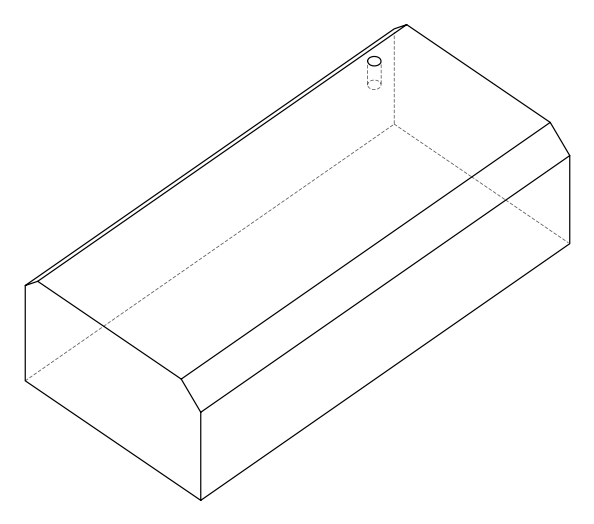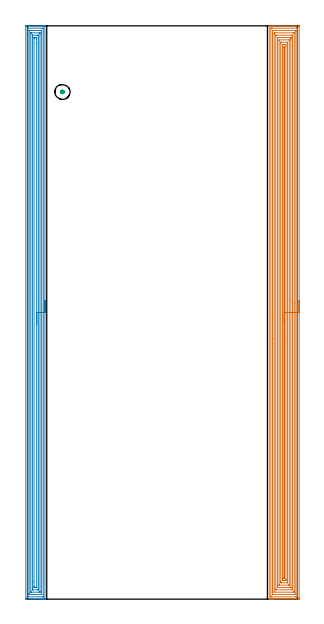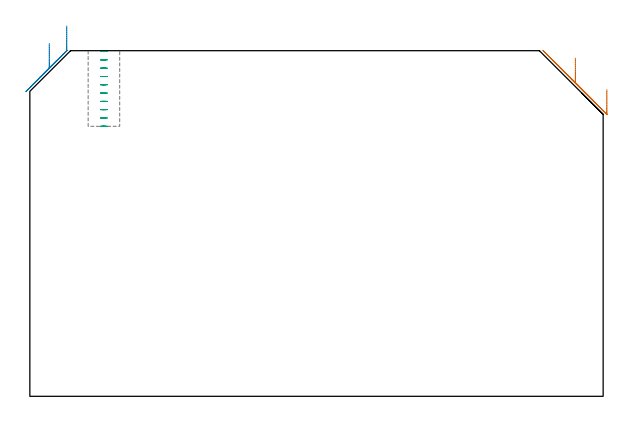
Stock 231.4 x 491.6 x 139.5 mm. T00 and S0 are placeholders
(PLAN: 3 operations, 1 tool changes, 64 min)
(1 AREA_MILL | FG_CHAMFER_SURFACE | UGT0205_001 | 39.55 min | 162350 mm3)
(2 AREA_MILL_1 | FG_CHAMFER_SURFACE_1 | UGT0205_001 | 23.91 min | 66100 mm3)
(3 MILL_BLIND_HOLE_FROM_SOLID_MATERIAL | STEP1POCKET | UGT0201_128 | Spiral | 0.54 min | 3913 mm3)
(TOOL UGT0205_001 | Chamfer Mill 20 x 3 x 45 deg. | D20 FL50 Z2)
(TOOL UGT0201_128 | Carbide End Mill 10.0 | D10 FL15 Z4)
(OP 1 AREA_MILL)
G17 G21 G94 G90
T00 M6
G54
G17 G0 G90 X232.9 Y255.8 S1061 M3
G43 Z149.5 H0
Z123.8
G94 G1 Y255.762 Z122.928 F250.
Y255.648 Z122.064
Y255.459 Z121.212
Y255.197 Z120.38
Y254.863 Z119.574
Y254.46 Z118.8
Y253.992 Z118.064
Y253.46 Z117.372
Y252.871 Z116.729
Y252.228 Z116.14
Y251.536 Z115.608
Y250.8 Z115.14
Y250.026 Z114.737
Y249.22 Z114.403
Y248.388 Z114.141
Y247.537 Z113.952
Y246.672 Z113.838
Y245.8 Z113.8
Y1.023
X232.899 Y0.616 Z113.801
X232.895 Y0.135 Z113.803
X232.892 Y0.009 Z113.806
X232.419 Y0. Z114.278
X210.94 Z135.755
X210.331 Z136.363
X209.783 Z136.914
X209.448 Z137.248
X208.899 Z137.797
X208.564 Z138.131
X207.894 Z138.805
X207.564 Z139.135
X207.215 Z139.476
X207.203 Y0.008 Z139.488
X207.2 Y0.169 Z139.5
Y491.431
X207.203 Y491.591 Z139.488
X207.214 Y491.593 Z139.477
X207.564 Y491.6 Z139.135
X207.894 Z138.805
X208.564 Z138.131
X209.782 Z136.914
X210.331 Z136.363
X221.756 Z124.941
X232.419 Z114.278
X232.696 Y491.598 Z114.001
X232.892 Y491.59 Z113.806
X232.899 Y491.392 Z113.799
X232.9 Y245.8 Z113.8
X231.486 Z115.214
X231.485 Y2.192 Z115.215
X231.484 Y2.086 Z115.216
X231.481 Y2.035 Z115.219
X231.48 Y2.016 Z115.22
X231.448 Y2.01 Z115.252
X231.048 Y2.002 Z115.652
X230.652 Y2.001 Z116.048
X230.167 Y2. Z116.533
X209.448 Z137.252
X208.96 Y2.002 Z137.74
X208.729 Y2.01 Z137.971
X208.621 Y2.015 Z138.079
X208.615 Y2.351 Z138.085
Y2.402
Y489.408
X208.616 Y489.514 Z138.084
X208.619 Y489.565 Z138.081
X208.62 Y489.584 Z138.08
X208.653 Y489.59 Z138.047
X209.052 Y489.598 Z137.648
X209.448 Y489.599 Z137.252
X209.933 Y489.6 Z136.767
X230.652 Z116.048
X231.14 Y489.598 Z115.56
X231.371 Y489.59 Z115.329
X231.479 Y489.585 Z115.221
X231.485 Y489.249 Z115.215
Y489.198
X231.486 Y245.8 Z115.214
X230.072 Z116.628
X230.071 Y4.776 Z116.629
X230.068 Y4.189 Z116.632
X230.065 Y4.037 Z116.635
X230.061 Y4.01 Z116.639
X230.017 Y4.005 Z116.683
X229.955 Y4.001 Z116.745
X210.518 Y4. Z136.182
X210.331 Y4.003 Z136.369
X210.145 Y4.009 Z136.555
X210.035 Y4.015 Z136.665
X210.032 Y4.087 Z136.668
X210.03 Y4.189 Z136.67
X210.029 Y4.495 Z136.671
X210.028 Y5.082 Z136.672
X210.029 Y486.824 Z136.671
X210.032 Y487.411 Z136.668
X210.035 Y487.563 Z136.665
X210.039 Y487.59 Z136.661
X210.083 Y487.595 Z136.617
X210.146 Y487.599 Z136.554
X229.582 Y487.6 Z117.118
X229.769 Y487.597 Z116.931
X229.955 Y487.591 Z116.745
X230.065 Y487.585 Z116.635
X230.068 Y487.513 Z116.632
X230.07 Y487.411 Z116.63
X230.071 Y487.105 Z116.629
X230.072 Y486.518 Z116.628
Y245.8
X228.657 Z118.043
Y6.868
X228.651 Y6.212 Z118.049
X228.639 Y6.01 Z118.061
X228.431 Y6.004 Z118.269
X228.002 Y6. Z118.698
X212.074 Z134.626
X211.664 Y6.004 Z135.036
X211.465 Y6.01 Z135.235
X211.45 Y6.12 Z135.25
X211.444 Y6.637 Z135.256
X211.443 Y223.658 Z135.257
Y484.732
X211.449 Y485.388 Z135.251
X211.461 Y485.59 Z135.239
X211.669 Y485.596 Z135.031
X212.098 Y485.6 Z134.602
X228.026 Z118.674
X228.436 Y485.596 Z118.264
X228.635 Y485.59 Z118.065
X228.65 Y485.48 Z118.05
X228.656 Y484.963 Z118.044
X228.657 Y253.246 Z118.043
Y245.8
X227.243 Z119.457
Y8.529
X227.242 Y8.402 Z119.458
X227.237 Y8.15 Z119.463
X227.233 Y8.009 Z119.467
X227.199 Y8.006 Z119.501
X227.118 Y8.003 Z119.582
X226.882 Y8. Z119.818
X213.629 Z133.071
X212.982 Y8.004 Z133.718
X212.89 Y8.007 Z133.81
X212.868 Y8.009 Z133.832
X212.864 Y8.108 Z133.836
X212.86 Y8.276 Z133.84
X212.857 Y8.529 Z133.843
Y8.655
Y483.071
X212.858 Y483.198 Z133.842
X212.863 Y483.45 Z133.837
X212.867 Y483.591 Z133.833
X212.901 Y483.594 Z133.799
X212.982 Y483.597 Z133.718
X213.218 Y483.6 Z133.482
X226.471 Z120.229
X227.118 Y483.597 Z119.582
X227.21 Y483.593 Z119.49
X227.232 Y483.591 Z119.468
X227.236 Y483.492 Z119.464
X227.241 Y483.324 Z119.459
X227.243 Y483.072 Z119.457
Y482.945
Y245.8
X225.829 Z120.871
Y10.2
X225.827 Y10.079 Z120.873
X225.825 Y10.02 Z120.875
X225.822 Y10.012 Z120.878
X225.815 Y10.008 Z120.885
X225.785 Y10.002 Z120.915
X225.351 Y10. Z121.349
X224.904 Z121.796
X214.749 Y10.001 Z131.951
X214.298 Y10.004 Z132.402
X214.279 Y10.01 Z132.421
X214.277 Y10.025 Z132.423
X214.273 Y10.441 Z132.427
X214.271 Y10.924 Z132.429
Y11.334
Y481.4
X214.273 Y481.521 Z132.427
X214.275 Y481.58 Z132.425
X214.278 Y481.588 Z132.422
X214.285 Y481.592 Z132.415
X214.315 Y481.598 Z132.385
X214.749 Y481.6 Z131.951
X215.196 Z131.504
X225.351 Y481.599 Z121.349
X225.802 Y481.596 Z120.898
X225.821 Y481.59 Z120.879
X225.824 Y481.575 Z120.876
X225.827 Y481.159 Z120.873
X225.829 Y480.676 Z120.871
Y480.266
Y245.8
X224.415 Z122.285
X224.414 Y12.281 Z122.286
Y12.228
X224.408 Y12.027 Z122.292
X224.034 Y12.009 Z122.666
X223.808 Y12.001 Z122.892
X215.732 Z130.968
X215.71 Y12.005 Z130.99
X215.692 Y12.011 Z131.008
X215.69 Y12.037 Z131.01
X215.686 Y12.174 Z131.014
Y479.319
Y479.372
X215.692 Y479.573 Z131.008
X216.066 Y479.591 Z130.634
X216.292 Y479.599 Z130.408
X224.368 Z122.332
X224.39 Y479.595 Z122.31
X224.408 Y479.589 Z122.292
X224.41 Y479.563 Z122.29
X224.414 Y479.426 Z122.286
X224.415 Y245.8 Z122.285
X223. Z123.7
Y14.907
X222.999 Y14.605 Z123.701
X222.993 Y14.014 Z123.707
X222.714 Y14. Z123.986
X222.701 Z123.999
X217.399 Y14.001 Z129.301
X217.107 Y14.014 Z129.593
X217.102 Y14.314 Z129.598
X217.1 Y14.907 Z129.6
Y15.21
Y476.693
X217.101 Y476.995 Z129.599
X217.107 Y477.586 Z129.593
X217.386 Y477.6 Z129.314
X217.399 Z129.301
X222.701 Y477.599 Z123.999
X222.993 Y477.586 Z123.707
X222.998 Y477.286 Z123.702
X223. Y476.693 Z123.7
Y476.39
Y245.8
X221.586 Z125.114
Y16.927
X221.585 Y16.694 Z125.115
X221.58 Y16.04 Z125.12
X221.572 Y16.01 Z125.128
X221.533 Y16.006 Z125.167
X221.448 Y16.003 Z125.252
X221.277 Y16.001 Z125.423
X220.934 Y16. Z125.766
X220.05 Z126.65
X219.852 Z126.848
X219.166 Y16.002 Z127.534
X218.964 Y16.005 Z127.736
X218.521 Y16.026 Z128.179
X218.516 Y16.458 Z128.184
X218.514 Y17.587 Z128.186
Y474.673
X218.515 Y474.906 Z128.185
X218.52 Y475.56 Z128.18
X218.528 Y475.59 Z128.172
X218.567 Y475.594 Z128.133
X218.652 Y475.597 Z128.048
X218.823 Y475.599 Z127.877
X219.166 Y475.6 Z127.534
X220.248 Z126.452
X220.934 Y475.598 Z125.766
X221.136 Y475.595 Z125.564
X221.579 Y475.574 Z125.121
X221.584 Y475.142 Z125.116
X221.586 Y474.013 Z125.114
Y245.8
X220.172 Z126.528
Y18.48
X220.171 Y18.358 Z126.529
X220.168 Y18.233 Z126.532
X220.162 Y18.01 Z126.538
X220.05 Y18.004 Z126.65
X219.982 Z126.718
X219.942 Y18.007 Z126.758
X219.936 Y18.008 Z126.764
X219.933 Y18.04 Z126.767
X219.93 Y18.11 Z126.77
X219.928 Y18.357 Z126.772
Y18.48
Y473.12
X219.929 Y473.242 Z126.771
X219.932 Y473.367 Z126.768
X219.938 Y473.59 Z126.762
X220.05 Y473.596 Z126.65
X220.118 Z126.582
X220.158 Y473.593 Z126.542
X220.164 Y473.592 Z126.536
X220.167 Y473.56 Z126.533
X220.17 Y473.49 Z126.53
X220.172 Y473.243 Z126.528
Y473.12
Y245.8
Y244.928 Z126.566
Y244.064 Z126.68
Y243.212 Z126.869
Y242.38 Z127.131
Y241.574 Z127.465
Y240.8 Z127.868
Y240.064 Z128.336
Y239.372 Z128.867
Y238.729 Z129.457
Y238.14 Z130.1
Y237.609 Z130.792
Y237.14 Z131.528
Y236.737 Z132.302
Y236.403 Z133.108
Y236.141 Z133.94
Y235.952 Z134.791
Y235.838 Z135.656
Y235.8 Z136.528
G0 Z149.5
M5
M2
(OP 2 AREA_MILL_1)
G17 G21 G94 G90
T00 M6
G54
G17 G0 G90 X14.9 Y255.8 S1061 M3
G43 Z149.5 H0
G94 G1 Y255.762 Z148.628 F250.
Y255.648 Z147.763
Y255.459 Z146.912
Y255.197 Z146.08
Y254.863 Z145.274
Y254.46 Z144.5
Y253.992 Z143.764
Y253.46 Z143.072
Y252.871 Z142.429
Y252.228 Z141.839
Y251.536 Z141.308
Y250.8 Z140.84
Y250.026 Z140.437
Y249.22 Z140.103
Y248.388 Z139.841
Y247.537 Z139.652
Y246.672 Z139.538
Y245.8 Z139.5
Y0.169
X14.897 Y0.01 Z139.488
X14.84 Y0.007 Z139.432
X14.437 Y0. Z139.036
X14.073 Z138.673
X13.396 Z137.991
X12.165 Z136.762
X11.611 Z136.205
X10.995 Z135.59
X-1.167 Y0.001 Z123.431
X-1.492 Y0.01 Z123.106
X-1.499 Y0.333 Z123.099
Y0.35
Y490.984 Z123.101
X-1.495 Y491.59 Z123.102
X-1.493 Y491.594 Z123.105
X-0.889 Y491.6 Z123.708
X11.611 Z136.205
X12.165 Z136.762
X12.503 Z137.1
X13.058 Z137.654
X13.396 Z137.991
X14.074 Z138.673
X14.437 Z139.036
X14.84 Y491.593 Z139.432
X14.898 Y491.59 Z139.488
X14.9 Y491.431 Z139.5
Y245.8
X13.486 Z138.086
Y2.313
X13.485 Y2.223 Z138.085
X13.48 Y2.045 Z138.08
X13.477 Y2.008 Z138.077
X13.471 Y2.005 Z138.071
X13.446 Y2.002 Z138.046
X13.396 Y2.001 Z137.996
X12.906 Y2. Z137.506
X0.405 Y2.001 Z125.005
X0.004 Y2.007 Z124.604
X-0.052 Y2.01 Z124.548
X-0.079 Y2.022 Z124.521
X-0.082 Y2.134 Z124.518
X-0.085 Y2.313 Z124.515
X-0.086 Y489.287 Z124.514
X-0.085 Y489.377 Z124.515
X-0.08 Y489.555 Z124.52
X-0.077 Y489.592 Z124.523
X-0.071 Y489.595 Z124.529
X-0.047 Y489.598 Z124.553
X0.004 Y489.6 Z124.604
X0.494 Z125.094
X12.995 Y489.599 Z137.595
X13.396 Y489.593 Z137.996
X13.452 Y489.59 Z138.052
X13.479 Y489.578 Z138.079
X13.482 Y489.466 Z138.082
X13.485 Y489.287 Z138.085
X13.486 Y245.8 Z138.086
X12.071 Z136.671
Y4.189
X12.07 Y4.074 Z136.67
X12.067 Y4.017 Z136.667
X12.066 Y4.011 Z136.666
X12.041 Y4.006 Z136.641
X11.988 Y4.002 Z136.588
X11.799 Y4. Z136.399
X11.611 Z136.211
X1.601 Y4.001 Z126.201
X1.475 Y4.004 Z126.075
X1.375 Y4.01 Z125.975
X1.335 Y4.017 Z125.935
X1.333 Y4.036 Z125.933
X1.331 Y4.189 Z125.931
X1.329 Y4.65 Z125.929
X1.328 Y5.082 Z125.928
X1.329 Y487.411 Z125.929
X1.33 Y487.527 Z125.93
X1.332 Y487.583 Z125.932
X1.334 Y487.589 Z125.934
X1.359 Y487.594 Z125.959
X1.412 Y487.598 Z126.012
X1.601 Y487.6 Z126.201
X1.789 Z126.389
X11.799 Y487.599 Z136.399
X11.925 Y487.596 Z136.525
X12.025 Y487.59 Z136.625
X12.065 Y487.583 Z136.665
X12.067 Y487.564 Z136.667
X12.069 Y487.411 Z136.669
X12.071 Y486.95 Z136.671
X12.072 Y486.518 Z136.672
X12.071 Y245.8 Z136.671
X10.657 Z135.257
Y6.868
X10.652 Y6.041 Z135.252
X10.651 Y6.016 Z135.251
X10.637 Y6.01 Z135.237
X10.584 Y6.006 Z135.184
X10.476 Y6.002 Z135.076
X10.259 Y6. Z134.859
X9.825 Z134.425
X3.13 Z127.73
X2.919 Y6.002 Z127.519
X2.814 Y6.005 Z127.414
X2.763 Y6.01 Z127.363
X2.749 Y6.015 Z127.349
X2.743 Y6.868 Z127.343
Y484.732
X2.748 Y485.56 Z127.348
X2.749 Y485.584 Z127.349
X2.763 Y485.59 Z127.363
X2.816 Y485.594 Z127.416
X2.924 Y485.598 Z127.524
X3.141 Y485.6 Z127.741
X3.575 Z128.175
X10.27 Z134.87
X10.481 Y485.598 Z135.081
X10.586 Y485.595 Z135.186
X10.637 Y485.59 Z135.237
X10.651 Y485.585 Z135.251
X10.657 Y484.732 Z135.257
Y245.8
X9.243 Z133.843
X9.242 Y8.655 Z133.842
X9.241 Y8.346 Z133.841
X9.236 Y8.034 Z133.836
X9.233 Y8.009 Z133.833
X9.218 Y8.006 Z133.818
X9.177 Y8.003 Z133.777
X9.096 Y8.001 Z133.696
X8.932 Y8. Z133.532
X4.468 Y8.001 Z129.068
X4.226 Y8.004 Z128.826
X4.174 Y8.01 Z128.774
X4.164 Y8.025 Z128.764
X4.161 Y8.068 Z128.761
X4.158 Y8.655 Z128.758
X4.157 Y8.966 Z128.757
X4.158 Y482.945 Z128.758
X4.159 Y483.254 Z128.759
X4.164 Y483.566 Z128.764
X4.167 Y483.591 Z128.767
X4.182 Y483.594 Z128.782
X4.223 Y483.597 Z128.823
X4.304 Y483.599 Z128.904
X4.468 Y483.6 Z129.068
X8.932 Y483.599 Z133.532
X9.174 Y483.596 Z133.774
X9.226 Y483.59 Z133.826
X9.236 Y483.575 Z133.836
X9.239 Y483.532 Z133.839
X9.242 Y482.945 Z133.842
X9.243 Y482.634 Z133.843
Y245.8
X7.829 Z132.429
X7.828 Y10.652 Z132.428
X7.827 Y10.441 Z132.427
X7.824 Y10.1 Z132.424
X7.822 Y10.023 Z132.422
X7.734 Y10.01 Z132.334
X7.584 Y10.003 Z132.184
X7.146 Y10.001 Z131.746
X6.694 Y10. Z131.294
X6.254 Z130.854
X5.8 Y10.002 Z130.4
X5.621 Y10.007 Z130.221
X5.584 Y10.01 Z130.184
X5.578 Y10.074 Z130.178
X5.574 Y10.228 Z130.174
X5.572 Y10.441 Z130.172
X5.571 Y11.124 Z130.171
Y14.787
Y480.948
X5.573 Y481.159 Z130.173
X5.576 Y481.5 Z130.176
X5.578 Y481.577 Z130.178
X5.666 Y481.59 Z130.266
X5.816 Y481.597 Z130.416
X6.254 Y481.599 Z130.854
X6.705 Y481.6 Z131.305
X7.146 Z131.746
X7.6 Y481.598 Z132.2
X7.779 Y481.593 Z132.379
X7.816 Y481.59 Z132.416
X7.822 Y481.526 Z132.422
X7.826 Y481.372 Z132.426
X7.828 Y481.159 Z132.428
X7.829 Y480.476 Z132.429
Y476.809
Y245.8
Y244.928 Z132.467
Y244.064 Z132.581
Y243.212 Z132.77
Y242.38 Z133.032
Y241.574 Z133.366
Y240.8 Z133.769
Y240.064 Z134.237
Y239.372 Z134.768
Y238.729 Z135.358
Y238.14 Z136.001
Y237.609 Z136.693
Y237.14 Z137.429
Y236.737 Z138.203
Y236.403 Z139.009
Y236.141 Z139.841
Y235.952 Z140.692
Y235.838 Z141.557
Y235.8 Z142.429
G0 Z149.5
M5
M2
(OP 3 MILL_BLIND_HOLE_FROM_SOLID_MATERIAL)
G17 G21 G94 G90
T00 M6
G54
G17 G0 G90 X29.9 Y434.9 S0 M3
G43 Z149.5 H0
Z139.15
G94 G3 X30.534 Y435.666 R0.645 F250.
X29.638 Y436.275 R0.766
X28.525 Y434.638 R1.4
X29.638 Y436.275 R-1.4
X29.081 Y435.456 R0.7
X29.9 Y434.9 R0.7
G0 Z135.8
G3 X30.534 Y435.666 R0.645
X29.638 Y436.275 R0.766
X28.525 Y434.638 R1.4
X29.638 Y436.275 R-1.4
X29.081 Y435.456 R0.7
X29.9 Y434.9 R0.7
G0 Z132.45
G3 X30.534 Y435.666 R0.645
X29.638 Y436.275 R0.766
X28.525 Y434.638 R1.4
X29.638 Y436.275 R-1.4
X29.081 Y435.456 R0.7
X29.9 Y434.9 R0.7
G0 Z129.1
G3 X30.534 Y435.666 R0.645
X29.638 Y436.275 R0.766
X28.525 Y434.638 R1.4
X29.638 Y436.275 R-1.4
X29.081 Y435.456 R0.7
X29.9 Y434.9 R0.7
G0 Z125.75
G3 X30.534 Y435.666 R0.645
X29.638 Y436.275 R0.766
X28.525 Y434.638 R1.4
X29.638 Y436.275 R-1.4
X29.081 Y435.456 R0.7
X29.9 Y434.9 R0.7
G0 Z122.4
G3 X30.534 Y435.666 R0.645
X29.638 Y436.275 R0.766
X28.525 Y434.638 R1.4
X29.638 Y436.275 R-1.4
X29.081 Y435.456 R0.7
X29.9 Y434.9 R0.7
G0 Z119.05
G3 X30.534 Y435.666 R0.645
X29.638 Y436.275 R0.766
X28.525 Y434.638 R1.4
X29.638 Y436.275 R-1.4
X29.081 Y435.456 R0.7
X29.9 Y434.9 R0.7
G0 Z115.7
G3 X30.534 Y435.666 R0.645
X29.638 Y436.275 R0.766
X28.525 Y434.638 R1.4
X29.638 Y436.275 R-1.4
X29.081 Y435.456 R0.7
X29.9 Y434.9 R0.7
G0 Z112.35
G3 X30.534 Y435.666 R0.645
X29.638 Y436.275 R0.766
X28.525 Y434.638 R1.4
X29.638 Y436.275 R-1.4
X29.081 Y435.456 R0.7
X29.9 Y434.9 R0.7
G0 Z109.
G3 X30.534 Y435.666 R0.645
X29.638 Y436.275 R0.766
X28.525 Y434.638 R1.4
X29.638 Y436.275 R-1.4
X29.081 Y435.456 R0.7
X29.9 Y434.9 R0.7
G0 Z149.5
M5
M2
